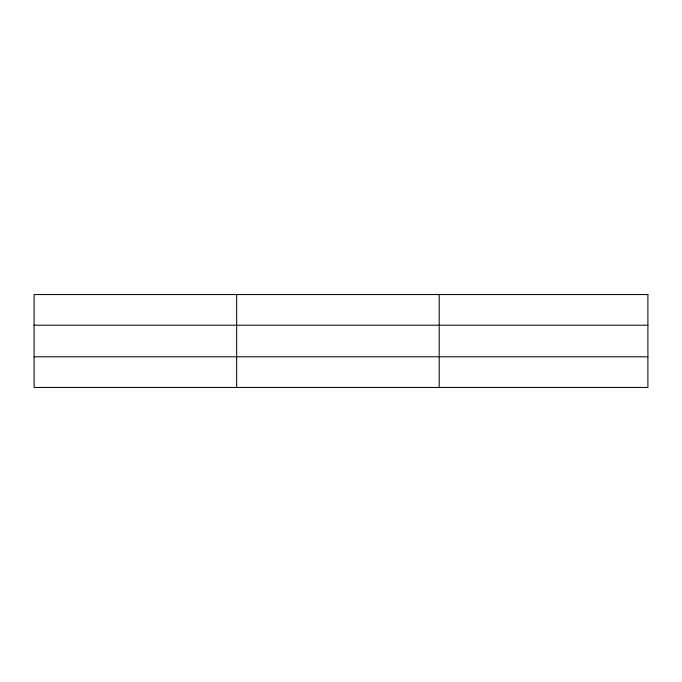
<?xml version="1.0" encoding="UTF-8"?>
<svg xmlns="http://www.w3.org/2000/svg" width="682" height="682" viewBox="0 0 682 682"><rect width="100%" height="100%" fill="white"/><g stroke="black" fill="none" stroke-linecap="round" stroke-linejoin="round"><path stroke-width="1.02" d="M236.654 387.444L236.654 294.556M439.208 387.444L439.208 294.556M34.1 325.212L647.9 325.212M34.1 356.788L647.9 356.788M647.9 294.556L647.9 387.444L34.1 387.444L34.1 294.556L647.9 294.556"/></g></svg>
